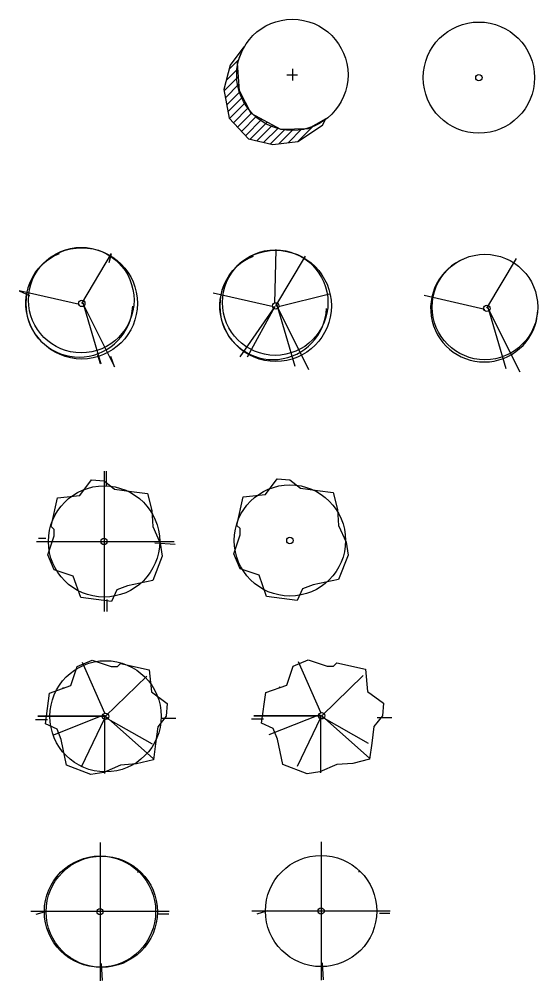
# Model space of a CAD drawing. Extents: x -13.6 to 7.2, y -12.8 to 13.
# Drawn here: x -7.09 to -2.43, y 4.33 to 12.99 of the extents above; entities that cross this region are included whole.
import ezdxf

# ---------------------------------------------------------------- set-up
doc = ezdxf.new("R2010")
doc.units = 0
doc.header["$MEASUREMENT"] = 0
for name, color, linetype in [('C-LAND-L700', 3, 'CONTINUOUS'), ('C-LAND-L701', 3, 'CONTINUOUS'), ('C-LAND-L715', 3, 'CONTINUOUS'), ('C-LAND-L716', 3, 'CONTINUOUS'), ('C-LAND-L717', 3, 'CONTINUOUS'), ('C-LAND-L721', 3, 'CONTINUOUS'), ('C-LAND-L722', 3, 'CONTINUOUS'), ('C-LAND-L726', 3, 'CONTINUOUS'), ('C-LAND-L727', 3, 'CONTINUOUS'), ('C-LAND-L731', 3, 'CONTINUOUS'), ('C-LAND-L732', 3, 'CONTINUOUS'), ('C-LAND-PL-CANOPY', 3, 'CONTINUOUS'), ('C-LAND-PL-CIRC', 8, 'CONTINUOUS'), ('C-LAND-PL-FILL', 1, 'CONTINUOUS'), ('C-LAND-PL-SHADE', 1, 'CONTINUOUS')]:
    doc.layers.add(name, color=color, linetype=linetype)

# ---------------------------------------------------------------- blocks, each defined once
blk = doc.blocks.new('C-LAND-PL-700')
at = {"layer": 'C-LAND-L700'}
blk.add_circle((0, 0), 0.500661852992359, dxfattribs=at)
at = {"layer": 'C-LAND-PL-FILL'}
blk.add_circle((0, 0), 0.02869430405966568, dxfattribs=at)
blk = doc.blocks.new('C-LAND-L715')
at = {"layer": 'C-LAND-L715'}
blk.add_circle((-0.01934693865140868, 0.01235421409061555), 0.474807596333472, dxfattribs=at)
at = {"layer": 'C-LAND-PL-CANOPY'}
blk.add_circle((-0.002280205847275063, 0.001055780186954958), 0.02869430405966568, dxfattribs=at)
blk.add_arc((-0.02576065179858666, -0.0001174360553409248), 0.4820682404371455, 111.9302975076454, 357.2792938089138, dxfattribs=at)
at = {"layer": 'C-LAND-PL-FILL'}
for p, q in [((-0.002280205847275063, 0.001055777098510513), (0.2647032371261906, 0.4488447513226846)), ((-0.02135045017446835, -0.008471646312934178), (-0.5648524359014484, 0.1153848826727915)), ((0.007254916319391569, 0.01058320050688513), (0.1693520154840833, -0.5420074435509078)), ((0.007254916319391569, 0.001055777098510513), (0.2933086036200505, -0.5705897261113894))]:
    blk.add_line(p, q, dxfattribs=at)
blk = doc.blocks.new('C-LAND-L701')
at = {"layer": 'C-LAND-PL-SHADE'}
h = blk.add_hatch(dxfattribs=at)
h.set_pattern_fill('ANSI31', color=256, scale=0.4219409282700421, style=0)
h.set_pattern_definition([(44.99999999999999, (0.338592956534966, 0.2535926185742085), (-0.03729466145498667, 0.03729466145498668), [])])
h.paths.add_polyline_path([(-0.4359343694694898, 0.2510576415119323), (-0.559670029906556, 0.08597382590232883), (-0.6149654086621013, -0.1330055747821461), (-0.5691716250929615, -0.3898890380815648), (-0.3956533685269596, -0.575670701739445), (-0.1746503527392633, -0.628267394087743), (0.04857914097374305, -0.5996158823545557), (0.2705328268286838, -0.4518162674681462), (0.3015182312651152, -0.3960817757201133), (0.143492676920399, -0.4858762264803821), (-0.1043905585649117, -0.4920689641158607), (-0.3708650284279275, -0.346539997111835), (-0.4762154117836676, -0.1452765383597764), (-0.4948066461675128, 0.1086250433225758), (-0.4390329016381894, 0.2448649038733837)])
at = {"layer": 'C-LAND-L701'}
blk.add_line((1.756961353498891e-18, 0.05388557142578065), (-5.270884060496673e-18, -0.05142972429166548), dxfattribs=at)
blk.add_circle((0, 0), 0.500661852992359, dxfattribs=at)
at = {"layer": 'C-LAND-PL-FILL'}
blk.add_line((-0.05001909562270157, 3.513922706997782e-18), (0.04660369126941077, 0), dxfattribs=at)
at = {"layer": 'C-LAND-PL-SHADE'}
blk.add_lwpolyline([(-0.4359343694694898, 0.2510576415119323), (-0.559670029906556, 0.08597382590232883), (-0.6149654086621013, -0.1330055747821461), (-0.5691716250929615, -0.3898890380815648), (-0.3956533685269596, -0.575670701739445), (-0.1746503527392633, -0.628267394087743), (0.04857914097374305, -0.5996158823545557), (0.2705328268286838, -0.4518162674681462), (0.3015182312651152, -0.3960817757201133), (0.143492676920399, -0.4858762264803821), (-0.1043905585649117, -0.4920689641158607), (-0.3708650284279275, -0.346539997111835), (-0.4762154117836676, -0.1452765383597764), (-0.4948066461675128, 0.1086250433225758), (-0.4390329016381894, 0.2448649038733837)], close=True, dxfattribs=at)
blk = doc.blocks.new('C-LAND-L721')
at = {"layer": 'C-LAND-L721'}
blk.add_lwpolyline([(-0.4734684383816656, 0.1389177370521626), (-0.4163038917606698, 0.3963660578651016), (-0.2162279631695192, 0.4154363021922949), (-0.1114262871682214, 0.5584631346554554), (0.002902812238382069, 0.5489280124887888), (0.0981770648313045, 0.4726470351738747), (0.2506158640421532, 0.4535767908466815), (0.3935272398446266, 0.4345065465194882), (0.4316369396488753, 0.2819445807024916), (0.4411643630572506, 0.1389177370521626), (0.5078563392542996, -0.01364422875869398), (0.5269111922387282, -0.1280656947279946), (0.4411643630572506, -0.3473735156932376), (0.2125061642379045, -0.3950491377014593), (0.1172319116480516, -0.4331896263619868), (0.0695947884354311, -0.5380759701646198), (-0.2067005397611439, -0.4999354815102333), (-0.2733925159551234, -0.3092330270388501), (-0.4448861619857922, -0.2520222940511303), (-0.5020507147744695, -0.118530572567467), (-0.4448861619857922, 0.05310163757672193), (-0.4448861619857922, 0.1103123705644427)], close=True, dxfattribs=at)
blk.add_circle((0.002902812238382069, 0.003042235026833318), 0.02869430405966568, dxfattribs=at)
at = {"layer": 'C-LAND-PL-CIRC'}
blk.add_circle((0.002902812238382069, 0.003042235026833318), 0.500661852992359, dxfattribs=at)
blk = doc.blocks.new('C-LAND-L717')
at = {"layer": 'C-LAND-L717'}
blk.add_circle((-0.002280205847275063, 0.001055780186954958), 0.02869430405966568, dxfattribs=at)
blk.add_arc((-0.02576065179858666, -0.0001174360553409248), 0.4820682404371455, 111.9302975076454, 357.2792938089138, dxfattribs=at)
at = {"layer": 'C-LAND-PL-CANOPY'}
for p, q in [((0.2623138837781553, 0.4475418276146504), (0.2406042220988525, 0.365106583507287)), ((-0.5648236358560368, 0.1156315255799269), (-0.4736431258048306, 0.07224455614222305)), ((0.1667914337221674, -0.5416810145556316), (0.1407398703765468, -0.4657538343790868)), ((0.2927073871285577, -0.569882552314391), (0.2601429329480673, -0.4766005712930571))]:
    blk.add_line(p, q, dxfattribs=at)
at = {"layer": 'C-LAND-PL-FILL'}
for p, q in [((-0.002280205847275063, 0.001055777098510513), (0.2647032371261906, 0.4488447513226846)), ((-0.02135045017446835, -0.008471646312934178), (-0.5648524359014484, 0.1153848826727915)), ((0.007254916319391569, 0.01058320050688513), (0.1693520154840833, -0.5420074435509078)), ((0.007254916319391569, 0.001055777098510513), (0.2933086036200505, -0.5705897261113894))]:
    blk.add_line(p, q, dxfattribs=at)
for centre, radius in [((-0.002280205847275063, 0.001055780186954958), 0.500661852992359), ((-0.007071010456541238, 0.03075510986369945), 0.474807596333472)]:
    blk.add_circle(centre, radius, dxfattribs=at)
blk = doc.blocks.new('C-LAND-L716')
at = {"layer": 'C-LAND-L716'}
blk.add_circle((-0.002280205847275063, 0.001055780186954958), 0.02869430405966568, dxfattribs=at)
blk.add_arc((-0.02576065179858666, -0.0001174360553409248), 0.4820682404371455, 111.9302975076454, 357.2792938089138, dxfattribs=at)
at = {"layer": 'C-LAND-PL-FILL'}
for p, q in [((-0.008912973164115101, 0.02317420498002321), (0.002056202501989901, 0.5075913016335107)), ((-0.002280205847275063, 0.001055777098510513), (0.2647032371261906, 0.4488447513226846)), ((-0.02135045017446835, -0.008471646312934178), (-0.5648524359014484, 0.1153848826727915)), ((0.0239945434150286, -0.003128986674710177), (0.4825059645227157, 0.1108515086089028)), ((0.007254916319391569, 0.01058320050688513), (0.1693520154840833, -0.5420074435509078)), ((0.007254916319391569, 0.001055777098510513), (0.2933086036200505, -0.5705897261113894)), ((-0.008912973164115101, -0.003128986674710177), (-0.324825147021329, -0.4568590273265727)), ((-0.008912973164115101, -0.005320918848155998), (-0.2590101086243521, -0.4612428916880162))]:
    blk.add_line(p, q, dxfattribs=at)
for centre, radius in [((-0.002280205847275063, 0.001055780186954958), 0.500661852992359), ((-0.007071010456541238, 0.03075510986369945), 0.474807596333472)]:
    blk.add_circle(centre, radius, dxfattribs=at)
blk = doc.blocks.new('C-LAND-L722')
at = {"layer": 'C-LAND-L722'}
blk.add_lwpolyline([(-0.4734684383816656, 0.1389177370521626), (-0.4163038917606698, 0.3963660578651016), (-0.2162279631695192, 0.4154363021922949), (-0.1114262871682214, 0.5584631346554554), (0.002902812238382069, 0.5489280124887888), (0.0981770648313045, 0.4726470351738747), (0.2506158640421532, 0.4535767908466815), (0.3935272398446266, 0.4345065465194882), (0.4316369396488753, 0.2819445807024916), (0.4411643630572506, 0.1389177370521626), (0.5078563392542996, -0.01364422875869398), (0.5269111922387282, -0.1280656947279946), (0.4411643630572506, -0.3473735156932376), (0.2125061642379045, -0.3950491377014593), (0.1172319116480516, -0.4331896263619868), (0.0695947884354311, -0.5380759701646198), (-0.2067005397611439, -0.4999354815102333), (-0.2733925159551234, -0.3092330270388501), (-0.4448861619857922, -0.2520222940511303), (-0.5020507147744695, -0.118530572567467), (-0.4448861619857922, 0.05310163757672193), (-0.4448861619857922, 0.1103123705644427)], close=True, dxfattribs=at)
blk.add_circle((0.002902812238382069, 0.003042235026833318), 0.02869430405966568, dxfattribs=at)
at = {"layer": 'C-LAND-PL-CANOPY'}
for p, q in [((0.02195766522588016, 0.6345285451257787), (0.02195766522588016, 0.5012524016677347)), ((-0.5877975377882692, 0.03403139324952864), (-0.521105567758898, 0.03403139324952864)), ((0.03148508863425192, -0.6280846149334476), (0.03148508863425192, -0.5190057258374274))]:
    blk.add_line(p, q, dxfattribs=at)
at = {"layer": 'C-LAND-PL-CIRC'}
blk.add_circle((0.002902812238382069, 0.003042235026833318), 0.500661852992359, dxfattribs=at)
at = {"layer": 'C-LAND-PL-FILL'}
for p, q in [((0.002902812238382069, 0.6348159660925967), (0.002902812238382069, -0.628731496038931)), ((-0.6053524007259377, 0.003042235026833318), (0.6346765433041455, 0.003042235026832429)), ((0.6412402916484012, -0.02317935092536061), (0.4602192160416791, -0.01364422875869398))]:
    blk.add_line(p, q, dxfattribs=at)
blk = doc.blocks.new('C-LAND-L727')
at = {"layer": 'C-LAND-L727'}
blk.add_lwpolyline([(0.1358755020253293, 0.476371250620047), (0.393323822838268, 0.4192067039990503), (0.4123940671654614, 0.2191307754078998), (0.5554208996286222, 0.1143290994066022), (0.5458857774619554, 1.387778780781446e-17), (0.4696048001470417, -0.09527425259292292), (0.4505345558198483, -0.2477130518037726), (0.4314643114926549, -0.3906244276062475), (0.2789023456756587, -0.4287341274104949), (0.1358755020253293, -0.4382615508188696), (-0.01668646378552675, -0.5049535270159197), (-0.1311079297548274, -0.5240083800003478), (-0.3504157507200705, -0.4382615508188696), (-0.3980913727282927, -0.2096033519995251), (-0.4362318613888196, -0.1143290994096722), (-0.5411182051914535, -0.06669197619705015), (-0.5029777165370667, 0.2096033519995251), (-0.3122752620656837, 0.2762953281935052), (-0.2550645290779633, 0.4477889742241741), (-0.1215728075943007, 0.5049535270128497), (0.05005940254988887, 0.4477889742241741), (0.1072701355376092, 0.4477889742241741)], close=True, dxfattribs=at)
blk.add_circle((0, 0), 0.02869430405966568, dxfattribs=at)
at = {"layer": 'C-LAND-PL-CANOPY'}
blk.add_lwpolyline([(-0.3817123688612746, 0.2520119602304282), (-0.3777367261128857, 0.263929260265424)], dxfattribs=at)
at = {"layer": 'C-LAND-PL-CIRC'}
blk.add_circle((0, 0), 0.500661852992359, dxfattribs=at)
at = {"layer": 'C-LAND-PL-FILL'}
for p, q in [((-0.007151341625000057, 0.02858227639280275), (-0.2073889182569097, 0.4858986740284216)), ((0, 4.912038970017463e-10), (0.3718698050795842, 0.3620421491626685)), ((-0.6102478553104814, 4.912038970017463e-10), (0, 4.912038970017463e-10)), ((-0.009535107350729419, 4.912038970017463e-10), (-0.6102478553104814, 4.912038970017463e-10)), ((-0.01907023760998024, 0.009527427783159279), (-0.4767561462665574, -0.171493652867613)), ((-0.009535107350729419, 0.009527427783159279), (-0.009535107350729419, -0.5144809469582369)), ((0, 4.912038970017463e-10), (0.4290805178911047, -0.3810970027611015)), ((-0.6311268499602805, -0.02858227639587239), (-0.5220479608642601, -0.02858227639587277)), ((-0.009535107350729419, -0.01905485408963686), (-0.2193078126270571, -0.4573163958396546)), ((0, -0.009527426800751498), (0.419545387637994, -0.2477130459430961)), ((0.6314863100989453, -0.01905485298749814), (0.4982101666409018, -0.01905485298749814))]:
    blk.add_line(p, q, dxfattribs=at)
blk = doc.blocks.new('C-LAND-L726')
at = {"layer": 'C-LAND-L726'}
blk.add_lwpolyline([(0.1358755020253293, 0.476371250620047), (0.393323822838268, 0.4192067039990503), (0.4123940671654614, 0.2191307754078998), (0.5554208996286222, 0.1143290994066022), (0.5458857774619554, 1.387778780781446e-17), (0.4696048001470417, -0.09527425259292292), (0.4505345558198483, -0.2477130518037726), (0.4314643114926549, -0.3906244276062475), (0.2789023456756587, -0.4287341274104949), (0.1358755020253293, -0.4382615508188696), (-0.01668646378552675, -0.5049535270159197), (-0.1311079297548274, -0.5240083800003478), (-0.3504157507200705, -0.4382615508188696), (-0.3980913727282927, -0.2096033519995251), (-0.4362318613888196, -0.1143290994096722), (-0.5411182051914535, -0.06669197619705015), (-0.5029777165370667, 0.2096033519995251), (-0.3122752620656837, 0.2762953281935052), (-0.2550645290779633, 0.4477889742241741), (-0.1215728075943007, 0.5049535270128497), (0.05005940254988887, 0.4477889742241741), (0.1072701355376092, 0.4477889742241741)], close=True, dxfattribs=at)
at = {"layer": 'C-LAND-PL-CANOPY'}
blk.add_lwpolyline([(-0.3817123688612746, 0.2520119602304282), (-0.3777367261128857, 0.263929260265424)], dxfattribs=at)
blk.add_circle((0, 0), 0.02869430405966568, dxfattribs=at)
at = {"layer": 'C-LAND-PL-FILL'}
for p, q in [((-0.007151341625000057, 0.02858227639280275), (-0.2073889182569097, 0.4858986740284216)), ((0, 4.912038970017463e-10), (0.3718698050795842, 0.3620421491626685)), ((-0.6102478553104814, 4.912038970017463e-10), (0, 4.912038970017463e-10)), ((-0.009535107350729419, 4.912038970017463e-10), (-0.6102478553104814, 4.912038970017463e-10)), ((-0.01907023760998024, 0.009527427783159279), (-0.4767561462665574, -0.171493652867613)), ((-0.009535107350729419, 0.009527427783159279), (-0.009535107350729419, -0.5144809469582369)), ((0, 4.912038970017463e-10), (0.4290805178911047, -0.3810970027611015)), ((-0.6311268499602805, -0.02858227639587239), (-0.5220479608642601, -0.02858227639587277)), ((-0.009535107350729419, -0.01905485408963686), (-0.2193078126270571, -0.4573163958396546)), ((0, -0.009527426800751498), (0.419545387637994, -0.2477130459430961)), ((0.6314863100989453, -0.01905485298749814), (0.4982101666409018, -0.01905485298749814))]:
    blk.add_line(p, q, dxfattribs=at)
blk = doc.blocks.new('C-LAND-L732')
at = {"layer": 'C-LAND-L732'}
for p, q in [((-0.5734080602138604, -0.02420705559067644), (-0.4780568385717532, 0.004375214634447476)), ((0.00953512216052669, -0.4668438241324379), (0.01907024432719343, -0.6192826233432875))]:
    blk.add_line(p, q, dxfattribs=at)
blk.add_circle((0, 0), 0.500661852992359, dxfattribs=at)
at = {"layer": 'C-LAND-PL-CANOPY'}
blk.add_circle((0, 0), 0.02869430405966568, dxfattribs=at)
at = {"layer": 'C-LAND-PL-FILL'}
for p, q in [((0, 0.6222404269770716), (0, -0.6222404269770719)), ((0.6222404269770719, 0), (-0.6222404269770716, 0)), ((0.5244317413997867, -0.01905484990826375), (0.619782963041894, -0.01905484990826375))]:
    blk.add_line(p, q, dxfattribs=at)
blk.add_circle((0.01547330027968791, -0.001022283595820635), 0.500661852992359, dxfattribs=at)
blk.add_arc((0.343557926110166, 0.357278436417743), 0.004772746379825313, 93.52596719285178, 266.4740328071441, dxfattribs=at)
blk = doc.blocks.new('C-LAND-L731')
at = {"layer": 'C-LAND-L731'}
for p, q in [((-0.5734080602138604, -0.02420705559067644), (-0.4780568385717532, 0.004375214634447476)), ((0.00953512216052669, -0.4668438241324379), (0.01907024432719343, -0.6192826233432875))]:
    blk.add_line(p, q, dxfattribs=at)
blk.add_circle((0, 0), 0.500661852992359, dxfattribs=at)
at = {"layer": 'C-LAND-PL-CANOPY'}
blk.add_circle((0, 0), 0.02869430405966568, dxfattribs=at)
at = {"layer": 'C-LAND-PL-FILL'}
for p, q in [((0, 0.6222404269770716), (0, -0.6222404269770719)), ((0.6222404269770719, 0), (-0.6222404269770716, 0)), ((0.5244317413997867, -0.01905484990826375), (0.619782963041894, -0.01905484990826375))]:
    blk.add_line(p, q, dxfattribs=at)
blk.add_arc((0.343557926110166, 0.357278436417743), 0.004772746379825313, 93.52596719285178, 266.4740328071441, dxfattribs=at)

msp = doc.modelspace()

# ---------------------------------------------------------------- block references
at = {"layer": 'C-LAND-L700'}
msp.add_blockref('C-LAND-PL-700', (-2.955788124585524, 12.46274218829058), dxfattribs=at)
at = {"layer": 'C-LAND-L701'}
msp.add_blockref('C-LAND-L701', (-4.633959391270764, 12.48802987803356), dxfattribs=at)
at = {"layer": 'C-LAND-L715'}
msp.add_blockref('C-LAND-L715', (-2.882184628862888, 10.38568939128891), dxfattribs=at)
at = {"layer": 'C-LAND-L716'}
msp.add_blockref('C-LAND-L716', (-4.781216433737427, 10.40716384720872), dxfattribs=at)
at = {"layer": 'C-LAND-L717'}
msp.add_blockref('C-LAND-L717', (-6.525662552827271, 10.42958104070567), dxfattribs=at)
at = {"layer": 'C-LAND-L721'}
msp.add_blockref('C-LAND-L721', (-4.658808818669058, 8.293638751492836), dxfattribs=at)
at = {"layer": 'C-LAND-L722'}
msp.add_blockref('C-LAND-L722', (-6.330627488379832, 8.284674323382205), dxfattribs=at)
at = {"layer": 'C-LAND-L726'}
msp.add_blockref('C-LAND-L726', (-4.37011047359556, 6.718804859468946), dxfattribs=at)
at = {"layer": 'C-LAND-L727'}
msp.add_blockref('C-LAND-L727', (-6.314180556888459, 6.713844055193476), dxfattribs=at)
at = {"layer": 'C-LAND-L731'}
msp.add_blockref('C-LAND-L731', (-4.375510393612785, 4.961164868829655), dxfattribs=at)
at = {"layer": 'C-LAND-L732'}
msp.add_blockref('C-LAND-L732', (-6.364056640770286, 4.955654007644625), dxfattribs=at)

doc.saveas('drawing.dxf')
